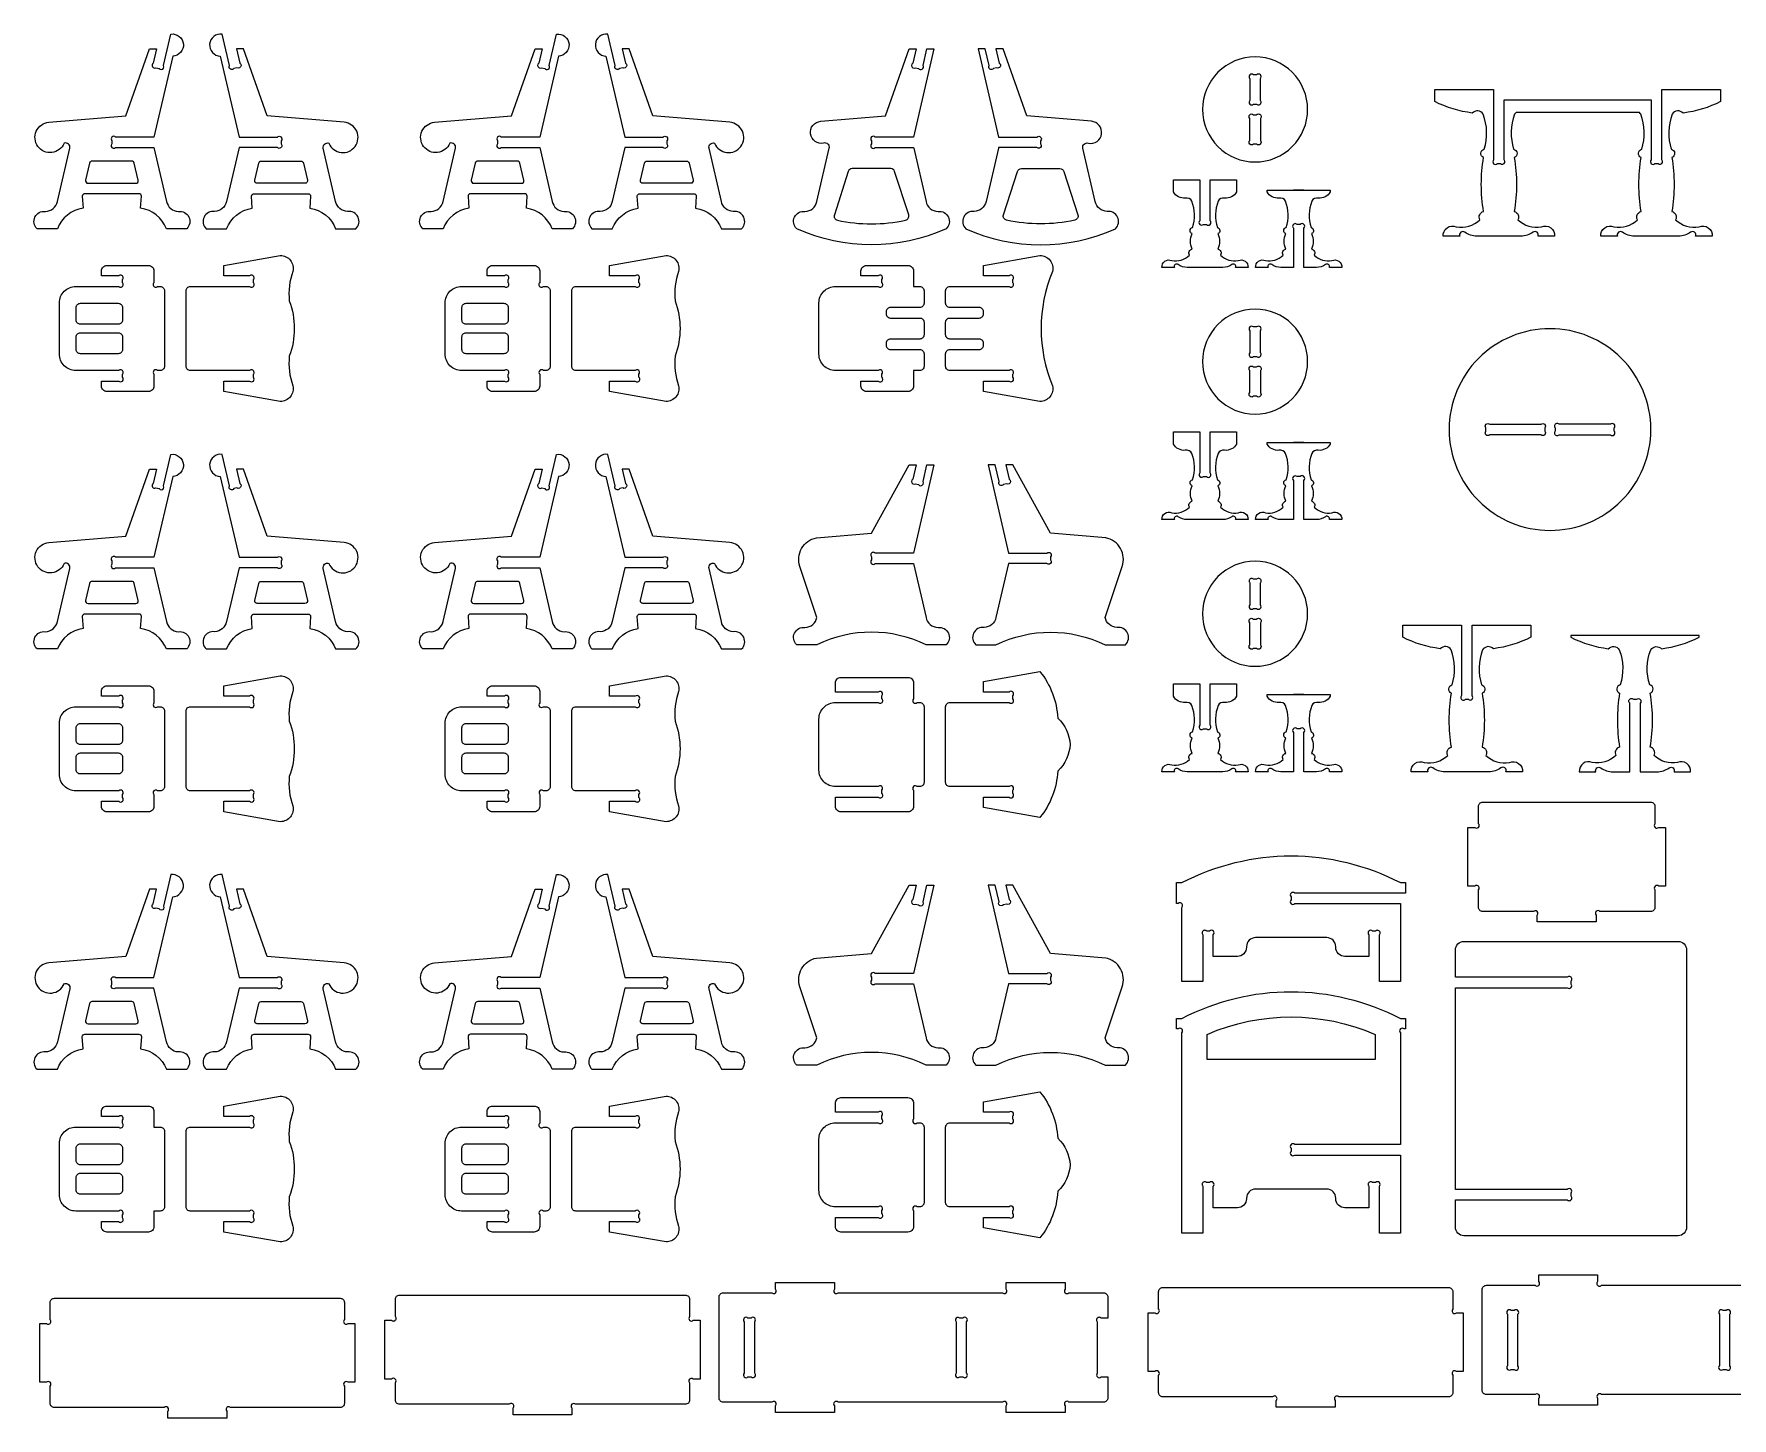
# Model space of a CAD drawing. Extents: x 2212 to 6276, y -163 to 2394.
# Drawn here: x 2212 to 4152, y -163 to 1418 of the extents above; entities that cross this region are included whole.
import ezdxf

# ---------------------------------------------------------------- set-up
doc = ezdxf.new("R2010")
doc.units = 0
doc.header["$MEASUREMENT"] = 0
doc.layers.add('LAYER1', color=18, linetype='CONTINUOUS')

msp = doc.modelspace()

# ---------------------------------------------------------------- linework, layer by layer
at = {"layer": 'LAYER1'}
for points in [[(2349.5, 1300.5), (2305.7, 1300.5, 1), (2301.5, 1296.3), (2301.5, 1294.5), (2301.5, 1292.7, 1), (2305.7, 1288.5), (2349.5, 1288.5), (2363.8, 1227, 0.343544), (2377.4, 1215.5, -0.729626), (2386.9, 1195.8), (2363.8, 1195.8, 0.693778), (2363.8, 1195.8, 0.271498), (2334.3, 1219.1), (2335.2, 1233, 0.394231), (2332.4, 1235.7), (2270.6, 1235.7, 0.394231), (2267.7, 1233), (2268.6, 1219.1, 0.271498), (2239.2, 1195.8), (2216, 1195.8, -0.729626), (2225.5, 1215.5, 0.343544), (2239.2, 1227), (2253.3, 1287.7, 0.616854), (2246.9, 1293.4, -0.585378), (2216.9, 1289.8, -0.585378), (2229.5, 1317.3), (2317.3, 1324.6), (2344.4, 1401.3), (2352.5, 1401.3), (2348.7, 1384.8, 1), (2351.8, 1379.7), (2355.3, 1378.9, 1), (2360.4, 1382.1), (2368.7, 1418.1, -0.427759), (2383.1, 1406.6, -0.427759), (2370.9, 1392.8)], [(2446.7, 1300.5), (2490.4, 1300.5, -1), (2494.7, 1296.3), (2494.7, 1294.5), (2494.7, 1292.7, -1), (2490.4, 1288.5), (2446.7, 1288.5), (2432.4, 1227, -0.343544), (2418.7, 1215.5, 0.729626), (2409.2, 1195.8), (2432.4, 1195.8, -0.693778), (2432.4, 1195.8, -0.271498), (2461.8, 1219.1), (2460.9, 1233, -0.394231), (2463.8, 1235.7), (2525.6, 1235.7, -0.394231), (2528.4, 1233), (2527.5, 1219.1, -0.271498), (2557, 1195.8), (2580.1, 1195.8, 0.729626), (2570.6, 1215.5, -0.343544), (2557, 1227), (2542.9, 1287.7, -0.616854), (2549.3, 1293.4, 0.585378), (2579.2, 1289.8, 0.585378), (2566.7, 1317.3), (2478.8, 1324.6), (2451.7, 1401.3), (2443.7, 1401.3), (2447.5, 1384.8, -1), (2444.3, 1379.7), (2440.9, 1378.9, -1), (2435.8, 1382.1), (2427.4, 1418.1, 0.427759), (2413.1, 1406.6, 0.427759), (2425.3, 1392.8)], [(2790, 1300.5), (2746.2, 1300.5, 1), (2742, 1296.3), (2742, 1294.5), (2742, 1292.7, 1), (2746.2, 1288.5), (2790, 1288.5), (2804.3, 1227, 0.343544), (2817.9, 1215.5, -0.729626), (2827.4, 1195.8), (2804.3, 1195.8, 0.693778), (2804.3, 1195.8, 0.271498), (2774.8, 1219.1), (2775.7, 1233, 0.394231), (2772.9, 1235.7), (2711.1, 1235.7, 0.394231), (2708.2, 1233), (2709.1, 1219.1, 0.271498), (2679.7, 1195.8), (2656.5, 1195.8, -0.729626), (2666, 1215.5, 0.343544), (2679.7, 1227), (2693.8, 1287.7, 0.616854), (2687.4, 1293.4, -0.585378), (2657.4, 1289.8, -0.585378), (2669.9, 1317.3), (2757.8, 1324.6), (2784.9, 1401.3), (2793, 1401.3), (2789.1, 1384.8, 1), (2792.3, 1379.7), (2795.7, 1378.9, 1), (2800.8, 1382.1), (2809.2, 1418.1, -0.427759), (2823.5, 1406.6, -0.427759), (2811.4, 1392.8)], [(2887.2, 1300.5), (2930.9, 1300.5, -1), (2935.2, 1296.3), (2935.2, 1294.5), (2935.2, 1292.7, -1), (2930.9, 1288.5), (2887.2, 1288.5), (2872.9, 1227, -0.343544), (2859.2, 1215.5, 0.729626), (2849.7, 1195.8), (2872.9, 1195.8, -0.693778), (2872.9, 1195.8, -0.271498), (2902.3, 1219.1), (2901.4, 1233, -0.394231), (2904.3, 1235.7), (2966.1, 1235.7, -0.394231), (2968.9, 1233), (2968, 1219.1, -0.271498), (2997.5, 1195.8), (3020.6, 1195.8, 0.729626), (3011.1, 1215.5, -0.343544), (2997.5, 1227), (2983.4, 1287.7, -0.616854), (2989.7, 1293.4, 0.585378), (3019.7, 1289.8, 0.585378), (3007.2, 1317.3), (2919.3, 1324.6), (2892.2, 1401.3), (2884.1, 1401.3), (2888, 1384.8, -1), (2884.8, 1379.7), (2881.4, 1378.9, -1), (2876.3, 1382.1), (2867.9, 1418.1, 0.427759), (2853.6, 1406.6, 0.427759), (2865.7, 1392.8)], [(3254.3, 1195.8, -0.216684), (3083.5, 1195.8, -0.729626), (3093, 1215.5, 0.343544), (3106.6, 1227), (3120.7, 1287.7, 0.616854), (3114.3, 1293.4, -0.432644), (3099.3, 1304.1, -0.432644), (3110.9, 1318.5), (3184.8, 1324.6), (3211.9, 1401.3), (3219.9, 1401.3), (3216.1, 1384.8, 1), (3219.3, 1379.7), (3222.7, 1378.9, 1), (3227.8, 1382.1), (3232.3, 1401.3), (3240.3, 1401.3), (3216.9, 1300.5), (3173.2, 1300.5, 1), (3168.9, 1296.3), (3168.9, 1292.7, 1), (3173.2, 1288.5), (3217, 1288.5, 0.04526), (3217.1, 1287.7), (3231.2, 1227, 0.343544), (3244.9, 1215.5, -0.729626)], [(3276.7, 1195.8, 0.216684), (3447.5, 1195.8, 0.729626), (3438.1, 1215.5, -0.343544), (3424.4, 1227), (3410.3, 1287.7, -0.616854), (3416.7, 1293.4, 0.432644), (3431.7, 1304.1, 0.432644), (3420.1, 1318.5), (3346.3, 1324.6), (3319.2, 1401.3), (3311.1, 1401.3), (3314.9, 1384.8, -1), (3311.8, 1379.7), (3308.3, 1378.9, -1), (3303.2, 1382.1), (3298.8, 1401.3), (3290.7, 1401.3), (3314.1, 1300.5), (3357.9, 1300.5, -1), (3362.1, 1296.3), (3362.1, 1292.7, -1), (3357.9, 1288.5), (3314.1, 1288.5, -0.04526), (3313.9, 1287.7), (3299.8, 1227, -0.343544), (3286.2, 1215.5, 0.729626)], [(3607, 1392, 0.414214), (3547, 1332, 0.414214), (3607, 1272, 0.414214), (3667, 1332, 0.414214)], [(3601, 1367.3), (3601, 1342.2, 1), (3605.2, 1338), (3608.7, 1338, 1), (3613, 1342.2), (3613, 1367.3, 1), (3608.7, 1371.6), (3605.2, 1371.6, 1)], [(4045.9, 1328.4), (3905, 1328.4, 0.076649), (3903.4, 1326.6, 0.169376), (3902.3, 1286.5, -0.755968), (3903, 1277.2, -0.0823), (3903, 1215.4, -0.497317), (3907.2, 1206.1, 0.242348), (3934.1, 1197.9, -0.570657), (3949, 1187.3), (3930.1, 1187.3, 0.75881), (3924.4, 1191.8, -0.158853), (3910.6, 1187.3), (3860.2, 1187.3, -0.158853), (3846.5, 1191.8, 0.75881), (3840.8, 1187.3), (3821.8, 1187.3, -0.570657), (3836.8, 1197.9, 0.242348), (3863.7, 1206.1, -0.497317), (3867.9, 1215.4, -0.0823), (3867.9, 1277.2, -0.755968), (3868.6, 1286.5, 0.169376), (3867.5, 1326.6, 0.480983), (3855, 1327.9, -0.082494), (3812.2, 1340.9), (3812.2, 1354.8), (3879.4, 1354.8), (3879.4, 1274.3, 1), (3883.7, 1270.1), (3887.2, 1270.1, 1), (3891.4, 1274.3), (3891.4, 1342.8), (4059.4, 1342.8), (4059.4, 1274.3, 1), (4063.7, 1270.1), (4067.2, 1270.1, 1), (4071.4, 1274.3), (4071.4, 1354.8), (4138.6, 1354.8), (4138.6, 1340.9, -0.082494), (4095.9, 1327.9, 0.480983), (4083.4, 1326.6, 0.169376), (4082.3, 1286.5, -0.755968), (4083, 1277.2, -0.0823), (4083, 1215.4, -0.497317), (4087.2, 1206.1, 0.242348), (4114.1, 1197.9, -0.570657), (4129, 1187.3), (4110.1, 1187.3, 0.75881), (4104.4, 1191.8, -0.158853), (4090.6, 1187.3), (4040.2, 1187.3, -0.158853), (4026.5, 1191.8, 0.75881), (4020.8, 1187.3), (4001.8, 1187.3, -0.570657), (4016.8, 1197.9, 0.242348), (4043.7, 1206.1, -0.497317), (4047.9, 1215.4, -0.0823), (4047.9, 1277.2, -0.755968), (4048.6, 1286.5, 0.169376), (4047.5, 1326.6, 0.076649)], [(3605.2, 1326), (3608.7, 1326, -1), (3613, 1321.7), (3613, 1296.6, -1), (3608.7, 1292.4), (3605.2, 1292.4, -1), (3601, 1296.6), (3601, 1321.7, -1)], [(2301.5, 1273), (2278.7, 1273, 0.348878), (2275.9, 1270.7), (2271.4, 1251.2, 0.482714), (2274.2, 1247.7), (2328.7, 1247.7, 0.216532), (2330.9, 1248.7, 0.240993), (2331.6, 1251.2), (2327, 1270.7, 0.348878), (2324.2, 1273)], [(2494.7, 1273), (2517.4, 1273, -0.348878), (2520.2, 1270.7), (2524.8, 1251.2, -0.482714), (2521.9, 1247.7), (2467.4, 1247.7, -0.216532), (2465.2, 1248.7, -0.240993), (2464.6, 1251.2), (2469.1, 1270.7, -0.348878), (2471.9, 1273)], [(2742, 1273), (2719.2, 1273, 0.348878), (2716.4, 1270.7), (2711.9, 1251.2, 0.482714), (2714.7, 1247.7), (2769.2, 1247.7, 0.216532), (2771.4, 1248.7, 0.240993), (2772, 1251.2), (2767.5, 1270.7, 0.348878), (2764.7, 1273)], [(2935.2, 1273), (2957.9, 1273, -0.348878), (2960.7, 1270.7), (2965.2, 1251.2, -0.482714), (2962.4, 1247.7), (2907.9, 1247.7, -0.216532), (2905.7, 1248.7, -0.240993), (2905.1, 1251.2), (2909.6, 1270.7, -0.348878), (2912.4, 1273)], [(3211.4, 1211.6), (3195.4, 1261.2, 0.325785), (3190.9, 1264.5), (3147, 1264.5, 0.325785), (3142.4, 1261.2), (3126.5, 1211.6, 0.442618), (3130, 1205.5, 0.107932), (3207.8, 1205.5, 0.442618)], [(3319.7, 1211.6), (3335.6, 1261.2, -0.325785), (3340.2, 1264.5), (3384.1, 1264.5, -0.325785), (3388.6, 1261.2), (3404.6, 1211.6, -0.442618), (3401, 1205.5, -0.107932), (3323.2, 1205.5, -0.442618)], [(3585.8, 1237.9, -0.301445), (3572.2, 1230.7, 0.346418), (3564.8, 1227.2, 0.169376), (3563.9, 1197.1, -0.755968), (3564.4, 1190.2, -0.217136), (3564.4, 1172.6, -0.497317), (3567.6, 1165.6, 0.242348), (3587.8, 1159.4, -0.570657), (3599, 1151.5), (3584.8, 1151.5, 0.75881), (3580.5, 1154.9, -0.158853), (3570.2, 1151.5), (3529.4, 1151.5, -0.158853), (3519.1, 1154.9, 0.75881), (3514.8, 1151.5), (3500.6, 1151.5, -0.570657), (3511.8, 1159.4, 0.242348), (3532, 1165.6, -0.497317), (3535.1, 1172.6, -0.217136), (3535.1, 1190.2, -0.755968), (3535.6, 1197.1, 0.169376), (3534.8, 1227.2, 0.346418), (3527.3, 1230.7, -0.301445), (3513.8, 1237.9), (3513.8, 1251.8), (3543.8, 1251.8), (3543.8, 1204.9, 1), (3548, 1200.7), (3551.5, 1200.7, 1), (3555.8, 1204.9), (3555.8, 1251.8), (3585.8, 1251.8)], [(3692.8, 1237.9, -0.301445), (3679.2, 1230.7, 0.346418), (3671.8, 1227.2, 0.169376), (3670.9, 1197.1, -0.755968), (3671.4, 1190.2, -0.217136), (3671.4, 1172.6, -0.497317), (3674.6, 1165.6, 0.242348), (3694.8, 1159.4, -0.570657), (3706, 1151.5), (3691.8, 1151.5, 0.75881), (3687.5, 1154.9, -0.158853), (3677.2, 1151.5), (3662.8, 1151.5), (3662.8, 1196.4, 1), (3658.5, 1200.7), (3655, 1200.7, 1), (3650.8, 1196.4), (3650.8, 1151.5), (3636.4, 1151.5, -0.158853), (3626.1, 1154.9, 0.75881), (3621.8, 1151.5), (3607.6, 1151.5, -0.570657), (3618.8, 1159.4, 0.242348), (3639, 1165.6, -0.497317), (3642.1, 1172.6, -0.217136), (3642.1, 1190.2, -0.755968), (3642.6, 1197.1, 0.169376), (3641.8, 1227.2, 0.346418), (3634.3, 1230.7, -0.301445), (3620.8, 1237.9), (3620.8, 1239.8), (3692.8, 1239.8)], [(2386.2, 1081.8), (2386.2, 1125, -0.414214), (2391, 1129.8), (2458.7, 1129.8, 1), (2463, 1134.1), (2463, 1137.6, 1), (2458.7, 1141.8), (2429.4, 1141.8), (2429.4, 1153.8), (2493.8, 1165.2, -0.480696), (2508.2, 1147.1, 0.114725), (2504.1, 1113.4, -0.088383), (2509.8, 1081.8, -0.088383), (2504.1, 1050.2, 0.114725), (2508.2, 1016.5, -0.480696), (2493.8, 998.5), (2429.4, 1009.8), (2429.4, 1021.8), (2458.7, 1021.8, 1), (2463, 1026.1), (2463, 1029.6, 1), (2458.7, 1033.8), (2391, 1033.8, -0.414214), (2386.2, 1038.6)], [(2826.6, 1081.8), (2826.6, 1125, -0.414214), (2831.4, 1129.8), (2899.2, 1129.8, 1), (2903.4, 1134.1), (2903.4, 1137.6, 1), (2899.2, 1141.8), (2869.8, 1141.8), (2869.8, 1153.8), (2934.3, 1165.2, -0.480696), (2948.7, 1147.1, 0.114725), (2944.6, 1113.4, -0.088383), (2950.3, 1081.8, -0.088383), (2944.6, 1050.2, 0.114725), (2948.7, 1016.5, -0.480696), (2934.3, 998.5), (2869.8, 1009.8), (2869.8, 1021.8), (2899.2, 1021.8, 1), (2903.4, 1026.1), (2903.4, 1029.6, 1), (2899.2, 1033.8), (2831.4, 1033.8, -0.414214), (2826.6, 1038.6)], [(3375.7, 1016.5, -0.480696), (3361.3, 998.5), (3296.8, 1009.8), (3296.8, 1021.8), (3326.1, 1021.8, 1), (3330.4, 1026.1), (3330.4, 1029.6, 1), (3326.1, 1033.8), (3258.4, 1033.8, -0.414214), (3253.6, 1038.6), (3253.6, 1053, -0.414214), (3258.4, 1057.8), (3292, 1057.8, 0.414214), (3296.8, 1062.6), (3296.8, 1065, 0.414214), (3292, 1069.8), (3258.4, 1069.8, -0.414214), (3253.6, 1074.6), (3253.6, 1081.8), (3253.6, 1089, -0.414214), (3258.4, 1093.8), (3292, 1093.8, 0.414214), (3296.8, 1098.6), (3296.8, 1101, 0.414214), (3292, 1105.8), (3258.4, 1105.8, -0.414214), (3253.6, 1110.6), (3253.6, 1125, -0.414214), (3258.4, 1129.8), (3326.1, 1129.8, 1), (3330.4, 1134.1), (3330.4, 1137.6, 1), (3326.1, 1141.8), (3296.8, 1141.8), (3296.8, 1153.8), (3361.3, 1165.2, -0.480696), (3375.7, 1147.1, 0.200144)], [(2260.3, 1129.8), (2309.2, 1129.8, 1), (2313.5, 1134.1), (2313.5, 1137.6, 1), (2309.2, 1141.8), (2289.5, 1141.8), (2289.5, 1147.5, -0.414214), (2295.8, 1153.8), (2343.2, 1153.8, -0.414214), (2349.5, 1147.5), (2349.5, 1134.1, 1), (2353.7, 1129.8), (2356.7, 1129.8, -0.414214), (2361.5, 1125), (2361.5, 1038.6, -0.414214), (2356.7, 1033.8), (2353.7, 1033.8, 1), (2349.5, 1029.6), (2349.5, 1016.1, -0.414214), (2343.2, 1009.8), (2295.8, 1009.8, -0.414214), (2289.5, 1016.1), (2289.5, 1021.8), (2309.2, 1021.8, 1), (2313.5, 1026.1), (2313.5, 1029.6, 1), (2309.2, 1033.8), (2260.3, 1033.8, -0.414214), (2241.5, 1052.7), (2241.5, 1111, -0.414214)], [(2700.8, 1129.8), (2749.7, 1129.8, 1), (2754, 1134.1), (2754, 1137.6, 1), (2749.7, 1141.8), (2730, 1141.8), (2730, 1147.5, -0.414214), (2736.2, 1153.8), (2783.7, 1153.8, -0.414214), (2790, 1147.5), (2790, 1134.1, 1), (2794.2, 1129.8), (2797.2, 1129.8, -0.414214), (2802, 1125), (2802, 1038.6, -0.414214), (2797.2, 1033.8), (2794.2, 1033.8, 1), (2790, 1029.6), (2790, 1016.1, -0.414214), (2783.7, 1009.8), (2736.2, 1009.8, -0.414214), (2730, 1016.1), (2730, 1021.8), (2749.7, 1021.8, 1), (2754, 1026.1), (2754, 1029.6, 1), (2749.7, 1033.8), (2700.8, 1033.8, -0.414214), (2682, 1052.7), (2682, 1111, -0.414214)], [(3228.9, 1125), (3228.9, 1110.6, -0.414214), (3224.1, 1105.8), (3190.5, 1105.8, 0.414214), (3185.7, 1101), (3185.7, 1098.6, 0.414214), (3190.5, 1093.8), (3224.1, 1093.8, -0.414214), (3228.9, 1089), (3228.9, 1081.8), (3228.9, 1074.6, -0.414214), (3224.1, 1069.8), (3190.5, 1069.8, 0.414214), (3185.7, 1065), (3185.7, 1062.6, 0.414214), (3190.5, 1057.8), (3224.1, 1057.8, -0.414214), (3228.9, 1053), (3228.9, 1038.6, -0.414214), (3224.1, 1033.8), (3216.9, 1033.8), (3216.9, 1016.1, -0.414214), (3210.6, 1009.8), (3163.2, 1009.8, -0.414214), (3156.9, 1016.1), (3156.9, 1021.8), (3176.7, 1021.8, 1), (3180.9, 1026.1), (3180.9, 1029.6, 1), (3176.7, 1033.8), (3127.8, 1033.8, -0.414214), (3108.9, 1052.7), (3108.9, 1111, -0.414214), (3127.8, 1129.8), (3176.7, 1129.8, 1), (3180.9, 1134.1), (3180.9, 1137.6, 1), (3176.7, 1141.8), (3156.9, 1141.8), (3156.9, 1147.5, -0.414214), (3163.2, 1153.8), (3210.6, 1153.8, -0.414214), (3216.9, 1147.5), (3216.9, 1129.8), (3224.1, 1129.8, -0.414214)], [(2313.5, 1105.8), (2313.5, 1091.4, -0.414214), (2308.7, 1086.6), (2265.5, 1086.6, -0.414214), (2260.7, 1091.4), (2260.7, 1105.8, -0.414214), (2265.5, 1110.6), (2308.7, 1110.6, -0.414214)], [(2754, 1105.8), (2754, 1091.4, -0.414214), (2749.2, 1086.6), (2706, 1086.6, -0.414214), (2701.2, 1091.4), (2701.2, 1105.8, -0.414214), (2706, 1110.6), (2749.2, 1110.6, -0.414214)], [(3607, 1104, 0.414214), (3547, 1044, 0.414214), (3607, 984, 0.414214), (3667, 1044, 0.414214)], [(2313.5, 1072.2), (2313.5, 1057.8, -0.414214), (2308.7, 1053), (2265.5, 1053, -0.414214), (2260.7, 1057.8), (2260.7, 1072.2, -0.414214), (2265.5, 1077), (2308.7, 1077, -0.414214)], [(2754, 1072.2), (2754, 1057.8, -0.414214), (2749.2, 1053), (2706, 1053, -0.414214), (2701.2, 1057.8), (2701.2, 1072.2, -0.414214), (2706, 1077), (2749.2, 1077, -0.414214)], [(3601, 1079.3), (3601, 1054.2, 1), (3605.2, 1050), (3608.7, 1050, 1), (3613, 1054.2), (3613, 1079.3, 1), (3608.7, 1083.6), (3605.2, 1083.6, 1)], [(3943.8, 1081.6, 0.414214), (3828.6, 966.4, 0.414214), (3943.8, 851.2, 0.414214), (4059, 966.4, 0.414214)], [(3605.2, 1038), (3608.7, 1038, -1), (3613, 1033.7), (3613, 1008.6, -1), (3608.7, 1004.4), (3605.2, 1004.4, -1), (3601, 1008.6), (3601, 1033.7, -1)], [(3874.9, 972.4), (3933.6, 972.4, -1), (3937.8, 968.2), (3937.8, 964.6, -1), (3933.6, 960.4), (3874.9, 960.4, -1), (3870.6, 964.6), (3870.6, 968.2, -1)], [(3954.1, 960.4), (4012.8, 960.4, 1), (4017, 964.6), (4017, 968.2, 1), (4012.8, 972.4), (3954.1, 972.4, 1), (3949.8, 968.2), (3949.8, 964.6, 1)], [(3585.8, 949.9, -0.301445), (3572.2, 942.7, 0.346418), (3564.8, 939.2, 0.169376), (3563.9, 909.1, -0.755968), (3564.4, 902.2, -0.217136), (3564.4, 884.6, -0.497317), (3567.6, 877.6, 0.242348), (3587.8, 871.4, -0.570657), (3599, 863.5), (3584.8, 863.5, 0.75881), (3580.5, 866.9, -0.158853), (3570.2, 863.5), (3529.4, 863.5, -0.158853), (3519.1, 866.9, 0.75881), (3514.8, 863.5), (3500.6, 863.5, -0.570657), (3511.8, 871.4, 0.242348), (3532, 877.6, -0.497317), (3535.1, 884.6, -0.217136), (3535.1, 902.2, -0.755968), (3535.6, 909.1, 0.169376), (3534.8, 939.2, 0.346418), (3527.3, 942.7, -0.301445), (3513.8, 949.9), (3513.8, 963.8), (3543.8, 963.8), (3543.8, 916.9, 1), (3548, 912.7), (3551.5, 912.7, 1), (3555.8, 916.9), (3555.8, 963.8), (3585.8, 963.8)], [(3692.8, 949.9, -0.301445), (3679.2, 942.7, 0.346418), (3671.8, 939.2, 0.169376), (3670.9, 909.1, -0.755968), (3671.4, 902.2, -0.217136), (3671.4, 884.6, -0.497317), (3674.6, 877.6, 0.242348), (3694.8, 871.4, -0.570657), (3706, 863.5), (3691.8, 863.5, 0.75881), (3687.5, 866.9, -0.158853), (3677.2, 863.5), (3662.8, 863.5), (3662.8, 908.4, 1), (3658.5, 912.7), (3655, 912.7, 1), (3650.8, 908.4), (3650.8, 863.5), (3636.4, 863.5, -0.158853), (3626.1, 866.9, 0.75881), (3621.8, 863.5), (3607.6, 863.5, -0.570657), (3618.8, 871.4, 0.242348), (3639, 877.6, -0.497317), (3642.1, 884.6, -0.217136), (3642.1, 902.2, -0.755968), (3642.6, 909.1, 0.169376), (3641.8, 939.2, 0.346418), (3634.3, 942.7, -0.301445), (3620.8, 949.9), (3620.8, 951.8), (3692.8, 951.8)], [(2349.5, 820.5), (2305.7, 820.5, 1), (2301.5, 816.3), (2301.5, 814.5), (2301.5, 812.7, 1), (2305.7, 808.5), (2349.5, 808.5), (2363.8, 747, 0.343544), (2377.4, 735.5, -0.729626), (2386.9, 715.8), (2363.8, 715.8, 0.693778), (2363.8, 715.8, 0.271498), (2334.3, 739.1), (2335.2, 753, 0.394231), (2332.4, 755.7), (2270.6, 755.7, 0.394231), (2267.7, 753), (2268.6, 739.1, 0.271498), (2239.2, 715.8), (2216, 715.8, -0.729626), (2225.5, 735.5, 0.343544), (2239.2, 747), (2253.3, 807.7, 0.616854), (2246.9, 813.4, -0.585378), (2216.9, 809.8, -0.585378), (2229.5, 837.3), (2317.3, 844.6), (2344.4, 921.3), (2352.5, 921.3), (2348.7, 904.8, 1), (2351.8, 899.7), (2355.3, 898.9, 1), (2360.4, 902.1), (2368.7, 938.1, -0.427759), (2383.1, 926.6, -0.427759), (2370.9, 912.8)], [(2446.7, 820.5), (2490.4, 820.5, -1), (2494.7, 816.3), (2494.7, 814.5), (2494.7, 812.7, -1), (2490.4, 808.5), (2446.7, 808.5), (2432.4, 747, -0.343544), (2418.7, 735.5, 0.729626), (2409.2, 715.8), (2432.4, 715.8, -0.693778), (2432.4, 715.8, -0.271498), (2461.8, 739.1), (2460.9, 753, -0.394231), (2463.8, 755.7), (2525.6, 755.7, -0.394231), (2528.4, 753), (2527.5, 739.1, -0.271498), (2557, 715.8), (2580.1, 715.8, 0.729626), (2570.6, 735.5, -0.343544), (2557, 747), (2542.9, 807.7, -0.616854), (2549.3, 813.4, 0.585378), (2579.2, 809.8, 0.585378), (2566.7, 837.3), (2478.8, 844.6), (2451.7, 921.3), (2443.7, 921.3), (2447.5, 904.8, -1), (2444.3, 899.7), (2440.9, 898.9, -1), (2435.8, 902.1), (2427.4, 938.1, 0.427759), (2413.1, 926.6, 0.427759), (2425.3, 912.8)], [(2790, 820.5), (2746.2, 820.5, 1), (2742, 816.3), (2742, 814.5), (2742, 812.7, 1), (2746.2, 808.5), (2790, 808.5), (2804.3, 747, 0.343544), (2817.9, 735.5, -0.729626), (2827.4, 715.8), (2804.3, 715.8, 0.693778), (2804.3, 715.8, 0.271498), (2774.8, 739.1), (2775.7, 753, 0.394231), (2772.9, 755.7), (2711.1, 755.7, 0.394231), (2708.2, 753), (2709.1, 739.1, 0.271498), (2679.7, 715.8), (2656.5, 715.8, -0.729626), (2666, 735.5, 0.343544), (2679.7, 747), (2693.8, 807.7, 0.616854), (2687.4, 813.4, -0.585378), (2657.4, 809.8, -0.585378), (2669.9, 837.3), (2757.8, 844.6), (2784.9, 921.3), (2793, 921.3), (2789.1, 904.8, 1), (2792.3, 899.7), (2795.7, 898.9, 1), (2800.8, 902.1), (2809.2, 938.1, -0.427759), (2823.5, 926.6, -0.427759), (2811.4, 912.8)], [(2887.2, 820.5), (2930.9, 820.5, -1), (2935.2, 816.3), (2935.2, 814.5), (2935.2, 812.7, -1), (2930.9, 808.5), (2887.2, 808.5), (2872.9, 747, -0.343544), (2859.2, 735.5, 0.729626), (2849.7, 715.8), (2872.9, 715.8, -0.693778), (2872.9, 715.8, -0.271498), (2902.3, 739.1), (2901.4, 753, -0.394231), (2904.3, 755.7), (2966.1, 755.7, -0.394231), (2968.9, 753), (2968, 739.1, -0.271498), (2997.5, 715.8), (3020.6, 715.8, 0.729626), (3011.1, 735.5, -0.343544), (2997.5, 747), (2983.4, 807.7, -0.616854), (2989.7, 813.4, 0.585378), (3019.7, 809.8, 0.585378), (3007.2, 837.3), (2919.3, 844.6), (2892.2, 921.3), (2884.1, 921.3), (2888, 904.8, -1), (2884.8, 899.7), (2881.4, 898.9, -1), (2876.3, 902.1), (2867.9, 938.1, 0.427759), (2853.6, 926.6, 0.427759), (2865.7, 912.8)], [(3216.9, 825.3), (3173.2, 825.3, 1), (3168.9, 821.1), (3168.9, 819.3), (3168.9, 817.5, 1), (3173.2, 813.3), (3216.9, 813.3), (3231.2, 751.8, 0.343544), (3244.9, 740.3, -0.729626), (3254.3, 720.6), (3231.2, 720.6, 0.230289), (3106.6, 720.6), (3083.5, 720.6, -0.729626), (3093, 740.3, 0.343544), (3106.6, 751.8), (3087.2, 809.9, -0.456332), (3106, 842.8), (3168.9, 848.1), (3211.9, 926.1), (3219.9, 926.1), (3216.1, 909.6, 1), (3219.3, 904.5), (3222.7, 903.7, 1), (3227.8, 906.9), (3232.3, 926.1), (3240.3, 926.1)], [(3325.4, 825.3), (3369.2, 825.3, -1), (3373.4, 821.1), (3373.4, 819.3), (3373.4, 817.5, -1), (3369.2, 813.3), (3325.4, 813.3), (3311.1, 751.8, -0.343544), (3297.5, 740.3, 0.729626), (3288, 720.6), (3311.1, 720.6, -0.230289), (3435.7, 720.6), (3458.9, 720.6, 0.729626), (3449.4, 740.3, -0.343544), (3435.7, 751.8), (3455.2, 809.9, 0.456332), (3436.4, 842.8), (3373.4, 848.1), (3330.5, 926.1), (3322.4, 926.1), (3326.3, 909.6, -1), (3323.1, 904.5), (3319.7, 903.7, -1), (3314.6, 906.9), (3310.1, 926.1), (3302, 926.1)], [(3607, 816, 0.414214), (3547, 756, 0.414214), (3607, 696, 0.414214), (3667, 756, 0.414214)], [(3613, 766.2), (3613, 791.3, 1), (3608.7, 795.6), (3605.2, 795.6, 1), (3601, 791.3), (3601, 766.2, 1), (3605.2, 762), (3608.7, 762, 1)], [(2301.5, 793), (2278.7, 793, 0.348878), (2275.9, 790.7), (2271.4, 771.2, 0.482714), (2274.2, 767.7), (2328.7, 767.7, 0.216532), (2330.9, 768.7, 0.240993), (2331.6, 771.2), (2327, 790.7, 0.348878), (2324.2, 793)], [(2494.7, 793), (2517.4, 793, -0.348878), (2520.2, 790.7), (2524.8, 771.2, -0.482714), (2521.9, 767.7), (2467.4, 767.7, -0.216532), (2465.2, 768.7, -0.240993), (2464.6, 771.2), (2469.1, 790.7, -0.348878), (2471.9, 793)], [(2742, 793), (2719.2, 793, 0.348878), (2716.4, 790.7), (2711.9, 771.2, 0.482714), (2714.7, 767.7), (2769.2, 767.7, 0.216532), (2771.4, 768.7, 0.240993), (2772, 771.2), (2767.5, 790.7, 0.348878), (2764.7, 793)], [(2935.2, 793), (2957.9, 793, -0.348878), (2960.7, 790.7), (2965.2, 771.2, -0.482714), (2962.4, 767.7), (2907.9, 767.7, -0.216532), (2905.7, 768.7, -0.240993), (2905.1, 771.2), (2909.6, 790.7, -0.348878), (2912.4, 793)], [(3605.2, 750), (3608.7, 750, -1), (3613, 745.7), (3613, 720.6, -1), (3608.7, 716.4), (3605.2, 716.4, -1), (3601, 720.6), (3601, 745.7, -1)], [(3922, 729.1, -0.082494), (3879.2, 716.1, 0.480983), (3866.8, 714.8, 0.169376), (3865.7, 674.7, -0.755968), (3866.3, 665.4, -0.0823), (3866.3, 603.6, -0.497317), (3870.6, 594.3, 0.242348), (3897.5, 586.1, -0.570657), (3912.4, 575.5), (3893.5, 575.5, 0.75881), (3887.8, 580, -0.158853), (3874, 575.5), (3823.6, 575.5, -0.158853), (3809.9, 580, 0.75881), (3804.2, 575.5), (3785.2, 575.5, -0.570657), (3800.1, 586.1, 0.242348), (3827, 594.3, -0.497317), (3831.3, 603.6, -0.0823), (3831.3, 665.4, -0.755968), (3832, 674.7, 0.169376), (3830.9, 714.8, 0.480983), (3818.4, 716.1, -0.082494), (3775.6, 729.1), (3775.6, 743), (3842.8, 743), (3842.8, 662.5, 1), (3847.1, 658.3), (3850.6, 658.3, 1), (3854.8, 662.5), (3854.8, 743), (3922, 743)], [(4114, 729.1), (4114, 731), (3967.6, 731), (3967.6, 729.1, 0.082494), (4010.4, 716.1, -0.480983), (4022.9, 714.8, -0.169376), (4024, 674.7, 0.755968), (4023.3, 665.4, 0.0823), (4023.3, 603.6, 0.497317), (4019, 594.3, -0.242348), (3992.1, 586.1, 0.570657), (3977.2, 575.5), (3996.2, 575.5, -0.75881), (4001.9, 580, 0.158853), (4015.6, 575.5), (4034.8, 575.5), (4034.8, 654, -1), (4039.1, 658.3), (4042.6, 658.3, -1), (4046.8, 654), (4046.8, 575.5), (4066, 575.5, 0.158853), (4079.8, 580, -0.75881), (4085.5, 575.5), (4104.4, 575.5, 0.570657), (4089.5, 586.1, -0.242348), (4062.6, 594.3, 0.497317), (4058.3, 603.6, 0.0823), (4058.3, 665.4, 0.755968), (4057.7, 674.7, -0.169376), (4058.8, 714.8, -0.480983), (4071.2, 716.1, 0.082494)], [(2386.2, 601.8), (2386.2, 645, -0.414214), (2391, 649.8), (2458.7, 649.8, 1), (2463, 654.1), (2463, 657.6, 1), (2458.7, 661.8), (2429.4, 661.8), (2429.4, 673.8), (2493.8, 685.2, -0.480696), (2508.2, 667.1, 0.114725), (2504.1, 633.4, -0.088383), (2509.8, 601.8, -0.088383), (2504.1, 570.2, 0.114725), (2508.2, 536.5, -0.480696), (2493.8, 518.5), (2429.4, 529.8), (2429.4, 541.8), (2458.7, 541.8, 1), (2463, 546.1), (2463, 549.6, 1), (2458.7, 553.8), (2391, 553.8, -0.414214), (2386.2, 558.6)], [(2826.6, 601.8), (2826.6, 645, -0.414214), (2831.4, 649.8), (2899.2, 649.8, 1), (2903.4, 654.1), (2903.4, 657.6, 1), (2899.2, 661.8), (2869.8, 661.8), (2869.8, 673.8), (2934.3, 685.2, -0.480696), (2948.7, 667.1, 0.114725), (2944.6, 633.4, -0.088383), (2950.3, 601.8, -0.088383), (2944.6, 570.2, 0.114725), (2948.7, 536.5, -0.480696), (2934.3, 518.5), (2869.8, 529.8), (2869.8, 541.8), (2899.2, 541.8, 1), (2903.4, 546.1), (2903.4, 549.6, 1), (2899.2, 553.8), (2831.4, 553.8, -0.414214), (2826.6, 558.6)], [(3127.8, 654.6), (3176.7, 654.6, 1), (3180.9, 658.9), (3180.9, 662.4, 1), (3176.7, 666.6), (3127.8, 666.6), (3127.8, 677.1, -0.414214), (3134, 683.4), (3210.6, 683.4, -0.414214), (3216.9, 677.1), (3216.9, 658.9, 1), (3221.2, 654.6), (3224.1, 654.6, -0.414214), (3228.9, 649.8), (3228.9, 563.4, -0.414214), (3224.1, 558.6), (3221.2, 558.6, 1), (3216.9, 554.4), (3216.9, 536.1, -0.414214), (3210.6, 529.8), (3134, 529.8, -0.414214), (3127.8, 536.1), (3127.8, 546.6), (3176.7, 546.6, 1), (3180.9, 550.9), (3180.9, 554.4, 1), (3176.7, 558.6), (3127.8, 558.6, -0.414214), (3108.9, 577.5), (3108.9, 635.8, -0.414214)], [(3361.3, 523.3), (3296.8, 534.6), (3296.8, 546.6), (3326.1, 546.6, 1), (3330.4, 550.9), (3330.4, 554.4, 1), (3326.1, 558.6), (3258.4, 558.6, -0.414214), (3253.6, 563.4), (3253.6, 606.6), (3253.6, 649.8, -0.414214), (3258.4, 654.6), (3326.1, 654.6, 1), (3330.4, 658.9), (3330.4, 662.4, 1), (3326.1, 666.6), (3296.8, 666.6), (3296.8, 678.6), (3361.3, 690, -0.157436), (3381.6, 636.9, -0.191506), (3395.8, 606.6, -0.191506), (3381.6, 576.4, -0.157436)], [(2260.3, 649.8), (2309.2, 649.8, 1), (2313.5, 654.1), (2313.5, 657.6, 1), (2309.2, 661.8), (2289.5, 661.8), (2289.5, 667.5, -0.414214), (2295.8, 673.8), (2343.2, 673.8, -0.414214), (2349.5, 667.5), (2349.5, 654.1, 1), (2353.7, 649.8), (2356.7, 649.8, -0.414214), (2361.5, 645), (2361.5, 558.6, -0.414214), (2356.7, 553.8), (2353.7, 553.8, 1), (2349.5, 549.6), (2349.5, 536.1, -0.414214), (2343.2, 529.8), (2295.8, 529.8, -0.414214), (2289.5, 536.1), (2289.5, 541.8), (2309.2, 541.8, 1), (2313.5, 546.1), (2313.5, 549.6, 1), (2309.2, 553.8), (2260.3, 553.8, -0.414214), (2241.5, 572.7), (2241.5, 631, -0.414214)], [(2700.8, 649.8), (2749.7, 649.8, 1), (2754, 654.1), (2754, 657.6, 1), (2749.7, 661.8), (2730, 661.8), (2730, 667.5, -0.414214), (2736.2, 673.8), (2783.7, 673.8, -0.414214), (2790, 667.5), (2790, 654.1, 1), (2794.2, 649.8), (2797.2, 649.8, -0.414214), (2802, 645), (2802, 558.6, -0.414214), (2797.2, 553.8), (2794.2, 553.8, 1), (2790, 549.6), (2790, 536.1, -0.414214), (2783.7, 529.8), (2736.2, 529.8, -0.414214), (2730, 536.1), (2730, 541.8), (2749.7, 541.8, 1), (2754, 546.1), (2754, 549.6, 1), (2749.7, 553.8), (2700.8, 553.8, -0.414214), (2682, 572.7), (2682, 631, -0.414214)], [(3585.8, 661.9, -0.301445), (3572.2, 654.7, 0.346418), (3564.8, 651.2, 0.169376), (3563.9, 621.1, -0.755968), (3564.4, 614.2, -0.217136), (3564.4, 596.6, -0.497317), (3567.6, 589.6, 0.242348), (3587.8, 583.4, -0.570657), (3599, 575.5), (3584.8, 575.5, 0.75881), (3580.5, 578.9, -0.158853), (3570.2, 575.5), (3529.4, 575.5, -0.158853), (3519.1, 578.9, 0.75881), (3514.8, 575.5), (3500.6, 575.5, -0.570657), (3511.8, 583.4, 0.242348), (3532, 589.6, -0.497317), (3535.1, 596.6, -0.217136), (3535.1, 614.2, -0.755968), (3535.6, 621.1, 0.169376), (3534.8, 651.2, 0.346418), (3527.3, 654.7, -0.301445), (3513.8, 661.9), (3513.8, 675.8), (3543.8, 675.8), (3543.8, 628.9, 1), (3548, 624.7), (3551.5, 624.7, 1), (3555.8, 628.9), (3555.8, 675.8), (3585.8, 675.8)], [(3692.8, 661.9, -0.301445), (3679.2, 654.7, 0.346418), (3671.8, 651.2, 0.169376), (3670.9, 621.1, -0.755968), (3671.4, 614.2, -0.217136), (3671.4, 596.6, -0.497317), (3674.6, 589.6, 0.242348), (3694.8, 583.4, -0.570657), (3706, 575.5), (3691.8, 575.5, 0.75881), (3687.5, 578.9, -0.158853), (3677.2, 575.5), (3662.8, 575.5), (3662.8, 620.4, 1), (3658.5, 624.7), (3655, 624.7, 1), (3650.8, 620.4), (3650.8, 575.5), (3636.4, 575.5, -0.158853), (3626.1, 578.9, 0.75881), (3621.8, 575.5), (3607.6, 575.5, -0.570657), (3618.8, 583.4, 0.242348), (3639, 589.6, -0.497317), (3642.1, 596.6, -0.217136), (3642.1, 614.2, -0.755968), (3642.6, 621.1, 0.169376), (3641.8, 651.2, 0.346418), (3634.3, 654.7, -0.301445), (3620.8, 661.9), (3620.8, 663.8), (3692.8, 663.8)], [(2313.5, 625.8), (2313.5, 611.4, -0.414214), (2308.7, 606.6), (2265.5, 606.6, -0.414214), (2260.7, 611.4), (2260.7, 625.8, -0.414214), (2265.5, 630.6), (2308.7, 630.6, -0.414214)], [(2754, 625.8), (2754, 611.4, -0.414214), (2749.2, 606.6), (2706, 606.6, -0.414214), (2701.2, 611.4), (2701.2, 625.8, -0.414214), (2706, 630.6), (2749.2, 630.6, -0.414214)], [(2313.5, 592.2), (2313.5, 577.8, -0.414214), (2308.7, 573), (2265.5, 573, -0.414214), (2260.7, 577.8), (2260.7, 592.2, -0.414214), (2265.5, 597), (2308.7, 597, -0.414214)], [(2754, 592.2), (2754, 577.8, -0.414214), (2749.2, 573), (2706, 573, -0.414214), (2701.2, 577.8), (2701.2, 592.2, -0.414214), (2706, 597), (2749.2, 597, -0.414214)], [(3929.3, 404), (3929.3, 411.8, 1), (3925.1, 416), (3866.9, 416, -0.414214), (3862.1, 420.8), (3862.1, 440.6, 1), (3857.9, 444.8), (3850.1, 444.8), (3850.1, 512), (3857.9, 512, 1), (3862.1, 516.2), (3862.1, 536, -0.414214), (3866.9, 540.8), (4058.9, 540.8, -0.414214), (4063.7, 536), (4063.7, 516.2, 1), (4068, 512), (4075.7, 512), (4075.7, 444.8), (4068, 444.8, 1), (4063.7, 440.6), (4063.7, 420.8, -0.414214), (4058.9, 416), (4000.8, 416, 1), (3996.5, 411.8), (3996.5, 404)], [(3523.3, 448.9, -0.244984), (3772.9, 448.9), (3778.9, 448.9), (3778.9, 436.9), (3652.4, 436.9, 1), (3648.1, 432.7), (3648.1, 429.1, 1), (3652.4, 424.9), (3772.9, 424.9), (3772.9, 410.3), (3772.9, 335.9), (3748.9, 335.9), (3748.9, 389.3, 1), (3744.7, 393.6), (3741.2, 393.6, 1), (3736.9, 389.3), (3736.9, 364.7), (3709.5, 364.7, -0.414214), (3699.1, 375.1), (3699.1, 375.7, 0.414214), (3688.8, 386.1), (3607.5, 386.1, 0.414214), (3597.2, 375.7), (3597.2, 375.1, -0.414214), (3586.8, 364.7), (3559.3, 364.7), (3559.3, 389.3, 1), (3555.1, 393.6), (3551.6, 393.6, 1), (3547.3, 389.3), (3547.3, 335.9), (3523.3, 335.9), (3523.3, 410.3), (3523.3, 420.7, 1), (3519.1, 424.9), (3517.3, 424.9), (3517.3, 448.9)], [(2349.5, 328.5), (2305.7, 328.5, -1), (2301.5, 332.7), (2301.5, 336.3, -1), (2305.7, 340.5), (2349.5, 340.5), (2370.9, 432.8, 0.427759), (2383.1, 446.6, 0.427759), (2368.7, 458.1), (2360.4, 422.1, -1), (2355.3, 418.9), (2351.8, 419.7, -1), (2348.7, 424.8), (2352.5, 441.3), (2344.4, 441.3), (2317.3, 364.6), (2229.5, 357.3, 0.585378), (2216.9, 329.8, 0.585378), (2246.9, 333.4, -0.616854), (2253.3, 327.7), (2239.2, 267, -0.343544), (2225.5, 255.5, 0.729626), (2216, 235.8), (2239.2, 235.8, -0.271498), (2268.6, 259.1), (2267.7, 273, -0.394231), (2270.6, 275.7), (2332.4, 275.7, -0.394231), (2335.2, 273), (2334.3, 259.1, -0.271498), (2363.8, 235.8, -0.693778), (2363.8, 235.8), (2386.9, 235.8, 0.729626), (2377.4, 255.5, -0.343544), (2363.8, 267)], [(2446.7, 340.5), (2490.4, 340.5, -1), (2494.7, 336.3), (2494.7, 334.5), (2494.7, 332.7, -1), (2490.4, 328.5), (2446.7, 328.5), (2432.4, 267, -0.343544), (2418.7, 255.5, 0.729626), (2409.2, 235.8), (2432.4, 235.8, -0.693778), (2432.4, 235.8, -0.271498), (2461.8, 259.1), (2460.9, 273, -0.394231), (2463.8, 275.7), (2525.6, 275.7, -0.394231), (2528.4, 273), (2527.5, 259.1, -0.271498), (2557, 235.8), (2580.1, 235.8, 0.729626), (2570.6, 255.5, -0.343544), (2557, 267), (2542.9, 327.7, -0.616854), (2549.3, 333.4, 0.585378), (2579.2, 329.8, 0.585378), (2566.7, 357.3), (2478.8, 364.6), (2451.7, 441.3), (2443.7, 441.3), (2447.5, 424.8, -1), (2444.3, 419.7), (2440.9, 418.9, -1), (2435.8, 422.1), (2427.4, 458.1, 0.427759), (2413.1, 446.6, 0.427759), (2425.3, 432.8)], [(2790, 340.5), (2746.2, 340.5, 1), (2742, 336.3), (2742, 334.5), (2742, 332.7, 1), (2746.2, 328.5), (2790, 328.5), (2804.3, 267, 0.343544), (2817.9, 255.5, -0.729626), (2827.4, 235.8), (2804.3, 235.8, 0.693778), (2804.3, 235.8, 0.271498), (2774.8, 259.1), (2775.7, 273, 0.394231), (2772.9, 275.7), (2711.1, 275.7, 0.394231), (2708.2, 273), (2709.1, 259.1, 0.271498), (2679.7, 235.8), (2656.5, 235.8, -0.729626), (2666, 255.5, 0.343544), (2679.7, 267), (2693.8, 327.7, 0.616854), (2687.4, 333.4, -0.585378), (2657.4, 329.8, -0.585378), (2669.9, 357.3), (2757.8, 364.6), (2784.9, 441.3), (2793, 441.3), (2789.1, 424.8, 1), (2792.3, 419.7), (2795.7, 418.9, 1), (2800.8, 422.1), (2809.2, 458.1, -0.427759), (2823.5, 446.6, -0.427759), (2811.4, 432.8)], [(2887.2, 340.5), (2930.9, 340.5, -1), (2935.2, 336.3), (2935.2, 334.5), (2935.2, 332.7, -1), (2930.9, 328.5), (2887.2, 328.5), (2872.9, 267, -0.343544), (2859.2, 255.5, 0.729626), (2849.7, 235.8), (2872.9, 235.8, -0.693778), (2872.9, 235.8, -0.271498), (2902.3, 259.1), (2901.4, 273, -0.394231), (2904.3, 275.7), (2966.1, 275.7, -0.394231), (2968.9, 273), (2968, 259.1, -0.271498), (2997.5, 235.8), (3020.6, 235.8, 0.729626), (3011.1, 255.5, -0.343544), (2997.5, 267), (2983.4, 327.7, -0.616854), (2989.7, 333.4, 0.585378), (3019.7, 329.8, 0.585378), (3007.2, 357.3), (2919.3, 364.6), (2892.2, 441.3), (2884.1, 441.3), (2888, 424.8, -1), (2884.8, 419.7), (2881.4, 418.9, -1), (2876.3, 422.1), (2867.9, 458.1, 0.427759), (2853.6, 446.6, 0.427759), (2865.7, 432.8)], [(3216.9, 345.3), (3173.2, 345.3, 1), (3168.9, 341.1), (3168.9, 339.3), (3168.9, 337.5, 1), (3173.2, 333.3), (3216.9, 333.3), (3231.2, 271.8, 0.343544), (3244.9, 260.3, -0.729626), (3254.3, 240.6), (3231.2, 240.6, 0.230289), (3106.6, 240.6), (3083.5, 240.6, -0.729626), (3093, 260.3, 0.343544), (3106.6, 271.8), (3087.2, 329.9, -0.456332), (3106, 362.8), (3168.9, 368.1), (3211.9, 446.1), (3219.9, 446.1), (3216.1, 429.6, 1), (3219.3, 424.5), (3222.7, 423.7, 1), (3227.8, 426.9), (3232.3, 446.1), (3240.3, 446.1)], [(3325.4, 345.3), (3369.2, 345.3, -1), (3373.4, 341.1), (3373.4, 339.3), (3373.4, 337.5, -1), (3369.2, 333.3), (3325.4, 333.3), (3311.1, 271.8, -0.343544), (3297.5, 260.3, 0.729626), (3288, 240.6), (3311.1, 240.6, -0.230289), (3435.7, 240.6), (3458.9, 240.6, 0.729626), (3449.4, 260.3, -0.343544), (3435.7, 271.8), (3455.2, 329.9, 0.456332), (3436.4, 362.8), (3373.4, 368.1), (3330.5, 446.1), (3322.4, 446.1), (3326.3, 429.6, -1), (3323.1, 424.5), (3319.7, 423.7, -1), (3314.6, 426.9), (3310.1, 446.1), (3302, 446.1)], [(3835.8, 86.5), (3963.5, 86.5, 1), (3967.8, 90.7), (3967.8, 94.2, 1), (3963.5, 98.5), (3835.8, 98.5), (3835.8, 328.9), (3963.5, 328.9, 1), (3967.8, 333.1), (3967.8, 336.6, 1), (3963.5, 340.9), (3835.8, 340.9), (3835.8, 372.1, -0.414214), (3845.4, 381.7), (4090.2, 381.7, -0.414214), (4099.8, 372.1), (4099.8, 55.3, -0.414214), (4090.2, 45.7), (3845.4, 45.7, -0.414214), (3835.8, 55.3)], [(2301.5, 313), (2278.7, 313, 0.348878), (2275.9, 310.7), (2271.4, 291.2, 0.482714), (2274.2, 287.7), (2328.7, 287.7, 0.216532), (2330.9, 288.7, 0.240993), (2331.6, 291.2), (2327, 310.7, 0.348878), (2324.2, 313)], [(2494.7, 313), (2517.4, 313, -0.348878), (2520.2, 310.7), (2524.8, 291.2, -0.482714), (2521.9, 287.7), (2467.4, 287.7, -0.216532), (2465.2, 288.7, -0.240993), (2464.6, 291.2), (2469.1, 310.7, -0.348878), (2471.9, 313)], [(2742, 313), (2719.2, 313, 0.348878), (2716.4, 310.7), (2711.9, 291.2, 0.482714), (2714.7, 287.7), (2769.2, 287.7, 0.216532), (2771.4, 288.7, 0.240993), (2772, 291.2), (2767.5, 310.7, 0.348878), (2764.7, 313)], [(2935.2, 313), (2957.9, 313, -0.348878), (2960.7, 310.7), (2965.2, 291.2, -0.482714), (2962.4, 287.7), (2907.9, 287.7, -0.216532), (2905.7, 288.7, -0.240993), (2905.1, 291.2), (2909.6, 310.7, -0.348878), (2912.4, 313)], [(3778.9, 281.8), (3777.2, 281.8, 1), (3772.9, 277.5), (3772.9, 149.8), (3652.4, 149.8, 1), (3648.1, 145.5), (3648.1, 142, 1), (3652.4, 137.8), (3772.9, 137.8), (3772.9, 123.1), (3772.9, 48.7), (3748.9, 48.7), (3748.9, 102.2, 1), (3744.7, 106.4), (3741.2, 106.4, 1), (3736.9, 102.2), (3736.9, 77.6), (3709.5, 77.6, -0.414214), (3699.1, 87.9), (3699.1, 88.6, 0.414214), (3688.8, 98.9), (3607.5, 98.9, 0.414214), (3597.2, 88.6), (3597.2, 87.9, -0.414214), (3586.8, 77.6), (3559.3, 77.6), (3559.3, 102.2, 1), (3555.1, 106.4), (3551.6, 106.4, 1), (3547.3, 102.2), (3547.3, 48.7), (3523.3, 48.7), (3523.3, 123.1), (3523.3, 137.8), (3523.3, 277.5, 1), (3519.1, 281.8), (3517.3, 281.8), (3517.3, 293.8), (3523.3, 293.8, -0.244984), (3772.9, 293.8), (3778.9, 293.8)], [(3744.1, 246.8), (3552.1, 246.8), (3552.1, 275.6, -0.207582), (3744.1, 275.6)], [(2386.2, 121.8), (2386.2, 165, -0.414214), (2391, 169.8), (2458.7, 169.8, 1), (2463, 174.1), (2463, 177.6, 1), (2458.7, 181.8), (2429.4, 181.8), (2429.4, 193.8), (2493.8, 205.2, -0.480696), (2508.2, 187.1, 0.114725), (2504.1, 153.4, -0.088383), (2509.8, 121.8, -0.088383), (2504.1, 90.2, 0.114725), (2508.2, 56.5, -0.480696), (2493.8, 38.5), (2429.4, 49.8), (2429.4, 61.8), (2458.7, 61.8, 1), (2463, 66.1), (2463, 69.6, 1), (2458.7, 73.8), (2391, 73.8, -0.414214), (2386.2, 78.6)], [(2826.6, 121.8), (2826.6, 165, -0.414214), (2831.4, 169.8), (2899.2, 169.8, 1), (2903.4, 174.1), (2903.4, 177.6, 1), (2899.2, 181.8), (2869.8, 181.8), (2869.8, 193.8), (2934.3, 205.2, -0.480696), (2948.7, 187.1, 0.114725), (2944.6, 153.4, -0.088383), (2950.3, 121.8, -0.088383), (2944.6, 90.2, 0.114725), (2948.7, 56.5, -0.480696), (2934.3, 38.5), (2869.8, 49.8), (2869.8, 61.8), (2899.2, 61.8, 1), (2903.4, 66.1), (2903.4, 69.6, 1), (2899.2, 73.8), (2831.4, 73.8, -0.414214), (2826.6, 78.6)], [(3127.8, 174.6), (3176.7, 174.6, 1), (3180.9, 178.9), (3180.9, 182.4, 1), (3176.7, 186.6), (3127.8, 186.6), (3127.8, 197.1, -0.414214), (3134, 203.4), (3210.6, 203.4, -0.414214), (3216.9, 197.1), (3216.9, 178.9, 1), (3221.2, 174.6), (3224.1, 174.6, -0.414214), (3228.9, 169.8), (3228.9, 83.4, -0.414214), (3224.1, 78.6), (3221.2, 78.6, 1), (3216.9, 74.4), (3216.9, 56.1, -0.414214), (3210.6, 49.8), (3134, 49.8, -0.414214), (3127.8, 56.1), (3127.8, 66.6), (3176.7, 66.6, 1), (3180.9, 70.9), (3180.9, 74.4, 1), (3176.7, 78.6), (3127.8, 78.6, -0.414214), (3108.9, 97.5), (3108.9, 155.8, -0.414214)], [(3361.3, 43.3), (3296.8, 54.6), (3296.8, 66.6), (3326.1, 66.6, 1), (3330.4, 70.9), (3330.4, 74.4, 1), (3326.1, 78.6), (3258.4, 78.6, -0.414214), (3253.6, 83.4), (3253.6, 126.6), (3253.6, 169.8, -0.414214), (3258.4, 174.6), (3326.1, 174.6, 1), (3330.4, 178.9), (3330.4, 182.4, 1), (3326.1, 186.6), (3296.8, 186.6), (3296.8, 198.6), (3361.3, 210, -0.157436), (3381.6, 156.9, -0.191506), (3395.8, 126.6, -0.191506), (3381.6, 96.4, -0.157436)], [(2260.3, 169.8), (2309.2, 169.8, 1), (2313.5, 174.1), (2313.5, 177.6, 1), (2309.2, 181.8), (2289.5, 181.8), (2289.5, 187.5, -0.414214), (2295.8, 193.8), (2343.2, 193.8, -0.414214), (2349.5, 187.5), (2349.5, 169.8), (2356.7, 169.8, -0.414214), (2361.5, 165), (2361.5, 78.6, -0.414214), (2356.7, 73.8), (2349.5, 73.8), (2349.5, 56.1, -0.414214), (2343.2, 49.8), (2295.8, 49.8, -0.414214), (2289.5, 56.1), (2289.5, 61.8), (2309.2, 61.8, 1), (2313.5, 66.1), (2313.5, 69.6, 1), (2309.2, 73.8), (2260.3, 73.8, -0.414214), (2241.5, 92.7), (2241.5, 151, -0.414214)], [(2700.8, 169.8), (2749.7, 169.8, 1), (2754, 174.1), (2754, 177.6, 1), (2749.7, 181.8), (2730, 181.8), (2730, 187.5, -0.414214), (2736.2, 193.8), (2783.7, 193.8, -0.414214), (2790, 187.5), (2790, 174.1, 1), (2794.2, 169.8), (2797.2, 169.8, -0.414214), (2802, 165), (2802, 78.6, -0.414214), (2797.2, 73.8), (2794.2, 73.8, 1), (2790, 69.6), (2790, 56.1, -0.414214), (2783.7, 49.8), (2736.2, 49.8, -0.414214), (2730, 56.1), (2730, 61.8), (2749.7, 61.8, 1), (2754, 66.1), (2754, 69.6, 1), (2749.7, 73.8), (2700.8, 73.8, -0.414214), (2682, 92.7), (2682, 151, -0.414214)], [(2313.5, 145.8), (2313.5, 131.4, -0.414214), (2308.7, 126.6), (2265.5, 126.6, -0.414214), (2260.7, 131.4), (2260.7, 145.8, -0.414214), (2265.5, 150.6), (2308.7, 150.6, -0.414214)], [(2754, 145.8), (2754, 131.4, -0.414214), (2749.2, 126.6), (2706, 126.6, -0.414214), (2701.2, 131.4), (2701.2, 145.8, -0.414214), (2706, 150.6), (2749.2, 150.6, -0.414214)], [(2313.5, 112.2), (2313.5, 97.8, -0.414214), (2308.7, 93), (2265.5, 93, -0.414214), (2260.7, 97.8), (2260.7, 112.2, -0.414214), (2265.5, 117), (2308.7, 117, -0.414214)], [(2754, 112.2), (2754, 97.8, -0.414214), (2749.2, 93), (2706, 93, -0.414214), (2701.2, 97.8), (2701.2, 112.2, -0.414214), (2706, 117), (2749.2, 117, -0.414214)], [(3426.8, -52.6), (3426.8, -111.4, 1), (3431.1, -115.6), (3438.8, -115.6), (3438.8, -139.6, -0.414214), (3434, -144.4), (3394.4, -144.4, 1), (3390.1, -148.6), (3390.1, -156.4), (3322.9, -156.4), (3322.9, -148.6, 1), (3318.7, -144.4), (3130.8, -144.4, 1), (3126.6, -148.6), (3126.6, -156.4), (3059.4, -156.4), (3059.4, -148.6, 1), (3055.2, -144.4), (2999.6, -144.4, -0.414214), (2994.8, -139.6), (2994.8, -24.4, -0.414214), (2999.6, -19.6), (3055.2, -19.6, 1), (3059.4, -15.4), (3059.4, -7.6), (3126.6, -7.6), (3126.6, -15.4, 1), (3130.8, -19.6), (3318.7, -19.6, 1), (3322.9, -15.4), (3322.9, -7.6), (3390.1, -7.6), (3390.1, -15.4, 1), (3394.4, -19.6), (3434, -19.6, -0.414214), (3438.8, -24.4), (3438.8, -48.4), (3431.1, -48.4, 1)], [(3631.2, -150.3), (3631.2, -142.5, 1), (3626.9, -138.3), (3501.6, -138.3, -0.414214), (3496.8, -133.5), (3496.8, -113.7, 1), (3492.5, -109.5), (3484.8, -109.5), (3484.8, -42.3), (3492.5, -42.3, 1), (3496.8, -38.1), (3496.8, -18.3, -0.414214), (3501.6, -13.5), (3828, -13.5, -0.414214), (3832.8, -18.3), (3832.8, -38.1, 1), (3837, -42.3), (3844.8, -42.3), (3844.8, -109.5), (3837, -109.5, 1), (3832.8, -113.7), (3832.8, -133.5, -0.414214), (3828, -138.3), (3702.6, -138.3, 1), (3698.4, -142.5), (3698.4, -150.3)], [(2365.4, -162.6), (2365.4, -154.8, 1), (2361.1, -150.6), (2235.8, -150.6, -0.414214), (2231, -145.8), (2231, -126, 1), (2226.7, -121.8), (2219, -121.8), (2219, -54.6), (2226.7, -54.6, 1), (2231, -50.3), (2231, -30.6, -0.414214), (2235.8, -25.8), (2562.2, -25.8, -0.414214), (2567, -30.6), (2567, -50.3, 1), (2571.2, -54.6), (2579, -54.6), (2579, -121.8), (2571.2, -121.8, 1), (2567, -126), (2567, -145.8, -0.414214), (2562.2, -150.6), (2436.8, -150.6, 1), (2432.6, -154.8), (2432.6, -162.6)], [(2759.6, -158.9), (2759.6, -151.1, 1), (2755.3, -146.9), (2630, -146.9, -0.414214), (2625.2, -142.1), (2625.2, -122.3, 1), (2620.9, -118.1), (2613.2, -118.1), (2613.2, -50.9), (2620.9, -50.9, 1), (2625.2, -46.7), (2625.2, -26.9, -0.414214), (2630, -22.1), (2956.4, -22.1, -0.414214), (2961.2, -26.9), (2961.2, -46.7, 1), (2965.4, -50.9), (2973.2, -50.9), (2973.2, -118.1), (2965.4, -118.1, 1), (2961.2, -122.3), (2961.2, -142.1, -0.414214), (2956.4, -146.9), (2831, -146.9, 1), (2826.8, -151.1), (2826.8, -158.9)], [(3023.6, -52.6), (3023.6, -111.4, 1), (3027.9, -115.6), (3031.4, -115.6, 1), (3035.6, -111.4), (3035.6, -52.6, 1), (3031.4, -48.4), (3027.9, -48.4, 1)], [(3265.6, -52.6), (3265.6, -111.4, 1), (3269.8, -115.6), (3273.3, -115.6, 1), (3277.6, -111.4), (3277.6, -52.6, 1), (3273.3, -48.4), (3269.8, -48.4, 1)], [(3895.2, -44), (3895.2, -102.8, 1), (3899.5, -107), (3903, -107, 1), (3907.2, -102.8), (3907.2, -44, 1), (3903, -39.8), (3899.5, -39.8, 1)], [(4137.2, -44), (4137.2, -102.8, 1), (4141.4, -107), (4145, -107, 1), (4149.2, -102.8), (4149.2, -44, 1), (4145, -39.8), (4141.4, -39.8, 1)]]:
    msp.add_lwpolyline(points, format="xyb", close=True, dxfattribs=at)
for points in [[(3662.8, 1239.8), (3650.8, 1239.8)], [(3662.8, 951.8), (3650.8, 951.8)], [(3662.8, 663.8), (3650.8, 663.8)]]:
    msp.add_lwpolyline(points, dxfattribs=at)
msp.add_lwpolyline([(4190.3, -135.8), (4002.5, -135.8, 1), (3998.2, -140), (3998.2, -147.8), (3931, -147.8), (3931, -140, 1), (3926.8, -135.8), (3871.2, -135.8, -0.414214), (3866.4, -131), (3866.4, -15.8, -0.414214), (3871.2, -11), (3926.8, -11, 1), (3931, -6.8), (3931, 1), (3998.2, 1), (3998.2, -6.8, 1), (4002.5, -11), (4190.3, -11, 1)], format="xyb", dxfattribs=at)

doc.saveas('drawing.dxf')
